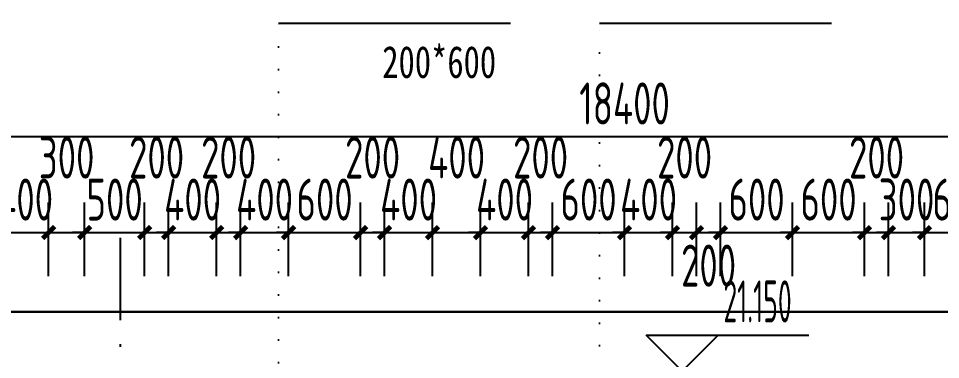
# Model space of a CAD drawing. Extents: x -863035 to 270371, y -8918 to 240488.
# Drawn here: x -246634 to -238949, y 143495 to 146334 of the extents above; entities that cross this region are included whole.
import ezdxf

# ---------------------------------------------------------------- set-up
doc = ezdxf.new("R2010")
doc.units = 0
doc.header["$LTSCALE"] = 1000
doc.header["$MEASUREMENT"] = 0
doc.linetypes.add('DOT2', pattern=[0.125, 0, -0.125])
doc.linetypes.add('DOTE', pattern=[2.42, 2, -0.2, 0.02, -0.2])
for name, color, linetype in [('01-标注_尺寸', 124, 'Continuous'), ('01-标注_标高', 200, 'Continuous'), ('01-标注_符号', 200, 'Continuous'), ('02-TEXT_标注', 130, 'Continuous'), ('A_AXIS-轴线', 36, 'Continuous')]:
    doc.layers.add(name, color=color, linetype=linetype)
doc.layers.add('04-不打印_辅助线', color=165, linetype='Continuous', plot=False)
doc.styles.add('_TCH_DIM', font='ROS1', dxfattribs={"width": 0.75, "bigfont": 'JD'})
doc.styles.add('_TCH_DIM_T3', font='ROS1', dxfattribs={"width": 0.75, "bigfont": 'JD'})
doc.styles.add('_TCH_LABEL', font='', dxfattribs={"width": 0.75})
doc.styles.add('logo-3', font='', dxfattribs={"width": 0.8})
doc.styles.get('_TCH_LABEL').set_extended_font_data('SimSun')
doc.styles.get('logo-3').set_extended_font_data('SimSun')
doc.dimstyles.new('_TCH_ARCH&&100', dxfattribs={"dimtxt": 350, "dimasz": 100, "dimexe": 250, "dimexo": 300, "dimgap": 100, "dimtad": 1, "dimdec": 0, "dimzin": 0, "dimdsep": 46, "dimtxsty": '_TCH_DIM_T3', "dimblk": 'ARCHTICK', "dimcen": 0.09, "dimclrt": 7, "dimazin": 2, "dimtfac": 1, "dimtdec": 0, "dimtix": 1, "dimtmove": 2, "dimatfit": 3, "dimfxl": 0, "dimtolj": 1, "dimtzin": 0, "dimarcsym": 0})
doc.dimstyles.new('副本 ISO-1', dxfattribs={"dimtxt": 2.5, "dimasz": 1.5, "dimexe": 1.25, "dimexo": 0.625, "dimtad": 1, "dimdec": 0, "dimtxsty": 'logo-3', "dimblk": 'ARCHTICK', "dimcen": 2.5, "dimdle": 1, "dimadec": 0, "dimazin": 0, "dimtfac": 1, "dimtdec": 0, "dimtix": 1, "dimtmove": 0, "dimatfit": 3, "dimldrblk": 'AR', "dimfxl": 0, "dimarcsym": 0})

# ---------------------------------------------------------------- blocks, each defined once
blk = doc.blocks.new('_ArchTick')
at = {"color": 0, "linetype": 'ByBlock', "const_width": 0.4}
blk.add_lwpolyline([(-0.5, -0.5), (0.5, 0.5)], dxfattribs=at)
blk = doc.blocks.new('*X7')
at = {"color": 0}
for p, q in [((-1012.3116, 1692.7221), (-1012.3116, 1692.7226)), ((-1012.3115, 1692.7227), (-1012.2838, 1692.7227)), ((-1012.3111, 1692.7217), (-1012.2828, 1692.7217)), ((-1012.3106, 1692.7211), (-1012.3106, 1692.7236)), ((-1012.3105, 1692.7237), (-1012.2848, 1692.7237)), ((-1012.3101, 1692.7207), (-1012.2818, 1692.7207)), ((-1012.3096, 1692.7201), (-1012.3096, 1692.7246)), ((-1012.3095, 1692.7247), (-1012.2858, 1692.7247)), ((-1012.3091, 1692.7197), (-1012.2808, 1692.7197)), ((-1012.3086, 1692.7191), (-1012.3086, 1692.7256)), ((-1012.3085, 1692.7257), (-1012.2868, 1692.7257)), ((-1012.3081, 1692.7187), (-1012.2798, 1692.7187)), ((-1012.3076, 1692.7181), (-1012.3076, 1692.7266)), ((-1012.3075, 1692.7267), (-1012.2878, 1692.7267)), ((-1012.3071, 1692.7177), (-1012.2788, 1692.7177)), ((-1012.3066, 1692.7171), (-1012.3066, 1692.7276)), ((-1012.3065, 1692.7277), (-1012.2888, 1692.7277)), ((-1012.3061, 1692.7167), (-1012.2778, 1692.7167)), ((-1012.3056, 1692.7161), (-1012.3056, 1692.7286)), ((-1012.3055, 1692.7287), (-1012.2898, 1692.7287)), ((-1012.3051, 1692.7157), (-1012.2768, 1692.7157)), ((-1012.3046, 1692.7151), (-1012.3046, 1692.7296)), ((-1012.3045, 1692.7297), (-1012.2908, 1692.7297)), ((-1012.3041, 1692.7147), (-1012.2758, 1692.7147)), ((-1012.3036, 1692.7141), (-1012.3036, 1692.7306)), ((-1012.3035, 1692.7307), (-1012.2918, 1692.7307)), ((-1012.3031, 1692.7137), (-1012.2748, 1692.7137)), ((-1012.3026, 1692.7131), (-1012.3026, 1692.7316)), ((-1012.3025, 1692.7317), (-1012.2928, 1692.7317)), ((-1012.3021, 1692.7127), (-1012.2738, 1692.7127)), ((-1012.3016, 1692.7121), (-1012.3016, 1692.7326)), ((-1012.3015, 1692.7327), (-1012.2938, 1692.7327)), ((-1012.3011, 1692.7117), (-1012.2728, 1692.7117)), ((-1012.3006, 1692.7111), (-1012.3006, 1692.7336)), ((-1012.3005, 1692.7337), (-1012.2948, 1692.7337)), ((-1012.3001, 1692.7107), (-1012.2718, 1692.7107)), ((-1012.2996, 1692.7101), (-1012.2996, 1692.7346)), ((-1012.2995, 1692.7347), (-1012.2958, 1692.7347)), ((-1012.2991, 1692.7097), (-1012.2708, 1692.7097)), ((-1012.2986, 1692.7091), (-1012.2986, 1692.7356)), ((-1012.2985, 1692.7357), (-1012.2968, 1692.7357)), ((-1012.2981, 1692.7087), (-1012.2698, 1692.7087)), ((-1012.2976, 1692.7081), (-1012.2976, 1692.7364)), ((-1012.2971, 1692.7077), (-1012.2688, 1692.7077)), ((-1012.2966, 1692.7071), (-1012.2966, 1692.7354)), ((-1012.2956, 1692.7061), (-1012.2956, 1692.7344)), ((-1012.2946, 1692.7051), (-1012.2946, 1692.7334)), ((-1012.2936, 1692.7041), (-1012.2936, 1692.7324)), ((-1012.2926, 1692.7031), (-1012.2926, 1692.7314)), ((-1012.2916, 1692.7021), (-1012.2916, 1692.7304)), ((-1012.2906, 1692.7011), (-1012.2906, 1692.7294)), ((-1012.2896, 1692.7001), (-1012.2896, 1692.7284)), ((-1012.2886, 1692.6991), (-1012.2886, 1692.7274)), ((-1012.2876, 1692.6981), (-1012.2876, 1692.7264)), ((-1012.2866, 1692.6971), (-1012.2866, 1692.7254)), ((-1012.2856, 1692.6961), (-1012.2856, 1692.7244)), ((-1012.2846, 1692.6951), (-1012.2846, 1692.7234)), ((-1012.2836, 1692.6941), (-1012.2836, 1692.7224)), ((-1012.2826, 1692.6931), (-1012.2826, 1692.7214)), ((-1012.2816, 1692.6921), (-1012.2816, 1692.7204)), ((-1012.2806, 1692.6911), (-1012.2806, 1692.7194)), ((-1012.2796, 1692.6901), (-1012.2796, 1692.7184)), ((-1012.2786, 1692.6891), (-1012.2786, 1692.7174)), ((-1012.2776, 1692.6881), (-1012.2776, 1692.7164)), ((-1012.2766, 1692.6871), (-1012.2766, 1692.7154)), ((-1012.2756, 1692.6861), (-1012.2756, 1692.7144)), ((-1012.2746, 1692.6851), (-1012.2746, 1692.7134)), ((-1012.2736, 1692.6841), (-1012.2736, 1692.7124)), ((-1012.2726, 1692.6831), (-1012.2726, 1692.7114)), ((-1012.2716, 1692.6821), (-1012.2716, 1692.7104)), ((-1012.2706, 1692.6811), (-1012.2706, 1692.7094)), ((-1012.2696, 1692.6801), (-1012.2696, 1692.7084)), ((-1012.2686, 1692.6791), (-1012.2686, 1692.7074)), ((-1012.2961, 1692.7067), (-1012.2678, 1692.7067)), ((-1012.2951, 1692.7057), (-1012.2668, 1692.7057)), ((-1012.2941, 1692.7047), (-1012.2658, 1692.7047)), ((-1012.2931, 1692.7037), (-1012.2648, 1692.7037)), ((-1012.2921, 1692.7027), (-1012.2638, 1692.7027)), ((-1012.2911, 1692.7017), (-1012.2628, 1692.7017)), ((-1012.2901, 1692.7007), (-1012.2618, 1692.7007)), ((-1012.2891, 1692.6997), (-1012.2608, 1692.6997)), ((-1012.2881, 1692.6987), (-1012.2598, 1692.6987)), ((-1012.2871, 1692.6977), (-1012.2588, 1692.6977)), ((-1012.2861, 1692.6967), (-1012.2578, 1692.6967)), ((-1012.2851, 1692.6957), (-1012.2568, 1692.6957)), ((-1012.2841, 1692.6947), (-1012.2558, 1692.6947)), ((-1012.2831, 1692.6937), (-1012.2548, 1692.6937)), ((-1012.2821, 1692.6927), (-1012.2538, 1692.6927)), ((-1012.2811, 1692.6917), (-1012.2528, 1692.6917)), ((-1012.2801, 1692.6907), (-1012.2518, 1692.6907)), ((-1012.2791, 1692.6897), (-1012.2508, 1692.6897)), ((-1012.2781, 1692.6887), (-1012.2498, 1692.6887)), ((-1012.2771, 1692.6877), (-1012.2488, 1692.6877)), ((-1012.2761, 1692.6867), (-1012.2478, 1692.6867)), ((-1012.2751, 1692.6857), (-1012.2468, 1692.6857)), ((-1012.2741, 1692.6847), (-1012.2458, 1692.6847)), ((-1012.2731, 1692.6837), (-1012.2448, 1692.6837)), ((-1012.2721, 1692.6827), (-1012.2438, 1692.6827)), ((-1012.2711, 1692.6817), (-1012.2428, 1692.6817)), ((-1012.2701, 1692.6807), (-1012.2418, 1692.6807)), ((-1012.2691, 1692.6797), (-1012.2408, 1692.6797)), ((-1012.2686, 1692.6607), (-1012.2403, 1692.6607)), ((-1012.2686, 1692.6324), (-1012.2686, 1692.6607)), ((-1012.2681, 1692.6787), (-1012.2398, 1692.6787)), ((-1012.2676, 1692.6781), (-1012.2676, 1692.7064)), ((-1012.2676, 1692.6617), (-1012.2393, 1692.6617)), ((-1012.2676, 1692.6334), (-1012.2676, 1692.6617)), ((-1012.2671, 1692.6777), (-1012.2388, 1692.6777)), ((-1012.2666, 1692.6771), (-1012.2666, 1692.7054)), ((-1012.2666, 1692.6627), (-1012.2383, 1692.6627)), ((-1012.2666, 1692.6344), (-1012.2666, 1692.6627)), ((-1012.2661, 1692.6767), (-1012.2378, 1692.6767)), ((-1012.2656, 1692.6761), (-1012.2656, 1692.7044)), ((-1012.2656, 1692.6637), (-1012.2373, 1692.6637)), ((-1012.2656, 1692.6354), (-1012.2656, 1692.6637)), ((-1012.2651, 1692.6757), (-1012.2368, 1692.6757)), ((-1012.2646, 1692.6751), (-1012.2646, 1692.7034)), ((-1012.2646, 1692.6647), (-1012.2363, 1692.6647)), ((-1012.2646, 1692.6364), (-1012.2646, 1692.6647)), ((-1012.2641, 1692.6747), (-1012.2358, 1692.6747)), ((-1012.2636, 1692.6741), (-1012.2636, 1692.7024)), ((-1012.2636, 1692.6657), (-1012.2353, 1692.6657)), ((-1012.2636, 1692.6374), (-1012.2636, 1692.6657)), ((-1012.2631, 1692.6737), (-1012.2348, 1692.6737)), ((-1012.2626, 1692.6731), (-1012.2626, 1692.7014)), ((-1012.2626, 1692.6667), (-1012.2343, 1692.6667)), ((-1012.2626, 1692.6384), (-1012.2626, 1692.6667)), ((-1012.2621, 1692.6727), (-1012.2338, 1692.6727)), ((-1012.2616, 1692.6721), (-1012.2616, 1692.7004)), ((-1012.2616, 1692.6677), (-1012.2333, 1692.6677)), ((-1012.2616, 1692.6394), (-1012.2616, 1692.6677)), ((-1012.2611, 1692.6717), (-1012.2328, 1692.6717)), ((-1012.2606, 1692.6711), (-1012.2606, 1692.6994)), ((-1012.2606, 1692.6687), (-1012.2323, 1692.6687)), ((-1012.2606, 1692.6404), (-1012.2606, 1692.6687)), ((-1012.2601, 1692.6707), (-1012.2318, 1692.6707)), ((-1012.2596, 1692.6701), (-1012.2596, 1692.6984)), ((-1012.2596, 1692.6697), (-1012.2313, 1692.6697)), ((-1012.2596, 1692.6414), (-1012.2596, 1692.6697)), ((-1012.2586, 1692.6424), (-1012.2586, 1692.6974)), ((-1012.2576, 1692.6434), (-1012.2576, 1692.6964)), ((-1012.2566, 1692.6444), (-1012.2566, 1692.6954)), ((-1012.2556, 1692.6454), (-1012.2556, 1692.6944)), ((-1012.2546, 1692.6464), (-1012.2546, 1692.6934)), ((-1012.2536, 1692.6474), (-1012.2536, 1692.6924)), ((-1012.2526, 1692.6484), (-1012.2526, 1692.6914)), ((-1012.2516, 1692.6494), (-1012.2516, 1692.6904)), ((-1012.2506, 1692.6504), (-1012.2506, 1692.6894)), ((-1012.2496, 1692.6514), (-1012.2496, 1692.6884)), ((-1012.2486, 1692.6524), (-1012.2486, 1692.6874)), ((-1012.2476, 1692.6534), (-1012.2476, 1692.6864)), ((-1012.2466, 1692.6544), (-1012.2466, 1692.6854)), ((-1012.2456, 1692.6554), (-1012.2456, 1692.6844)), ((-1012.2446, 1692.6564), (-1012.2446, 1692.6834)), ((-1012.2436, 1692.6574), (-1012.2436, 1692.6824)), ((-1012.2426, 1692.6584), (-1012.2426, 1692.6814)), ((-1012.2416, 1692.6594), (-1012.2416, 1692.6804)), ((-1012.2406, 1692.6604), (-1012.2406, 1692.6794)), ((-1012.2396, 1692.6614), (-1012.2396, 1692.6784)), ((-1012.2386, 1692.6624), (-1012.2386, 1692.6774)), ((-1012.2376, 1692.6634), (-1012.2376, 1692.6764)), ((-1012.2366, 1692.6644), (-1012.2366, 1692.6754)), ((-1012.2356, 1692.6654), (-1012.2356, 1692.6744)), ((-1012.2346, 1692.6664), (-1012.2346, 1692.6734)), ((-1012.2336, 1692.6674), (-1012.2336, 1692.6724)), ((-1012.2326, 1692.6684), (-1012.2326, 1692.6714)), ((-1012.2316, 1692.6694), (-1012.2316, 1692.6704)), ((-1012.3116, 1692.6177), (-1012.2833, 1692.6177)), ((-1012.3116, 1692.6172), (-1012.3116, 1692.6177)), ((-1012.3111, 1692.6167), (-1012.2843, 1692.6167)), ((-1012.3106, 1692.6187), (-1012.2823, 1692.6187)), ((-1012.3106, 1692.6162), (-1012.3106, 1692.6187)), ((-1012.3101, 1692.6157), (-1012.2853, 1692.6157)), ((-1012.3096, 1692.6197), (-1012.2813, 1692.6197)), ((-1012.3096, 1692.6152), (-1012.3096, 1692.6197)), ((-1012.3091, 1692.6147), (-1012.2863, 1692.6147)), ((-1012.3086, 1692.6207), (-1012.2803, 1692.6207)), ((-1012.3086, 1692.6142), (-1012.3086, 1692.6207)), ((-1012.3081, 1692.6137), (-1012.2873, 1692.6137)), ((-1012.3076, 1692.6217), (-1012.2793, 1692.6217)), ((-1012.3076, 1692.6132), (-1012.3076, 1692.6217)), ((-1012.3071, 1692.6127), (-1012.2883, 1692.6127)), ((-1012.3066, 1692.6227), (-1012.2783, 1692.6227)), ((-1012.3066, 1692.6122), (-1012.3066, 1692.6227)), ((-1012.3056, 1692.6237), (-1012.2773, 1692.6237)), ((-1012.3056, 1692.6112), (-1012.3056, 1692.6237)), ((-1012.3046, 1692.6247), (-1012.2763, 1692.6247)), ((-1012.3046, 1692.6102), (-1012.3046, 1692.6247)), ((-1012.3036, 1692.6257), (-1012.2753, 1692.6257)), ((-1012.3036, 1692.6092), (-1012.3036, 1692.6257)), ((-1012.3026, 1692.6267), (-1012.2743, 1692.6267)), ((-1012.3026, 1692.6082), (-1012.3026, 1692.6267)), ((-1012.3016, 1692.6277), (-1012.2733, 1692.6277)), ((-1012.3016, 1692.6072), (-1012.3016, 1692.6277)), ((-1012.3006, 1692.6287), (-1012.2723, 1692.6287)), ((-1012.3006, 1692.6062), (-1012.3006, 1692.6287)), ((-1012.2996, 1692.6297), (-1012.2713, 1692.6297)), ((-1012.2996, 1692.6052), (-1012.2996, 1692.6297)), ((-1012.2986, 1692.6307), (-1012.2703, 1692.6307)), ((-1012.2986, 1692.6042), (-1012.2986, 1692.6307)), ((-1012.2976, 1692.6317), (-1012.2693, 1692.6317)), ((-1012.2976, 1692.6034), (-1012.2976, 1692.6317)), ((-1012.2966, 1692.6327), (-1012.2683, 1692.6327)), ((-1012.2966, 1692.6044), (-1012.2966, 1692.6327)), ((-1012.2956, 1692.6337), (-1012.2673, 1692.6337)), ((-1012.2956, 1692.6054), (-1012.2956, 1692.6337)), ((-1012.2946, 1692.6347), (-1012.2663, 1692.6347)), ((-1012.2946, 1692.6064), (-1012.2946, 1692.6347)), ((-1012.2936, 1692.6357), (-1012.2653, 1692.6357)), ((-1012.2936, 1692.6074), (-1012.2936, 1692.6357)), ((-1012.2926, 1692.6367), (-1012.2643, 1692.6367)), ((-1012.2926, 1692.6084), (-1012.2926, 1692.6367)), ((-1012.2916, 1692.6377), (-1012.2633, 1692.6377)), ((-1012.2916, 1692.6094), (-1012.2916, 1692.6377)), ((-1012.2906, 1692.6387), (-1012.2623, 1692.6387)), ((-1012.2906, 1692.6104), (-1012.2906, 1692.6387)), ((-1012.2896, 1692.6397), (-1012.2613, 1692.6397)), ((-1012.2896, 1692.6114), (-1012.2896, 1692.6397)), ((-1012.2886, 1692.6407), (-1012.2603, 1692.6407)), ((-1012.2886, 1692.6124), (-1012.2886, 1692.6407)), ((-1012.2876, 1692.6417), (-1012.2593, 1692.6417)), ((-1012.2876, 1692.6134), (-1012.2876, 1692.6417)), ((-1012.2866, 1692.6427), (-1012.2583, 1692.6427)), ((-1012.2866, 1692.6144), (-1012.2866, 1692.6427)), ((-1012.2856, 1692.6437), (-1012.2573, 1692.6437)), ((-1012.2856, 1692.6154), (-1012.2856, 1692.6437)), ((-1012.2846, 1692.6447), (-1012.2563, 1692.6447)), ((-1012.2846, 1692.6164), (-1012.2846, 1692.6447)), ((-1012.2836, 1692.6457), (-1012.2553, 1692.6457)), ((-1012.2836, 1692.6174), (-1012.2836, 1692.6457)), ((-1012.2826, 1692.6467), (-1012.2543, 1692.6467)), ((-1012.2826, 1692.6184), (-1012.2826, 1692.6467)), ((-1012.2816, 1692.6477), (-1012.2533, 1692.6477)), ((-1012.2816, 1692.6194), (-1012.2816, 1692.6477)), ((-1012.2806, 1692.6487), (-1012.2523, 1692.6487)), ((-1012.2806, 1692.6204), (-1012.2806, 1692.6487)), ((-1012.2796, 1692.6497), (-1012.2513, 1692.6497)), ((-1012.2796, 1692.6214), (-1012.2796, 1692.6497)), ((-1012.2786, 1692.6507), (-1012.2503, 1692.6507)), ((-1012.2786, 1692.6224), (-1012.2786, 1692.6507)), ((-1012.2776, 1692.6517), (-1012.2493, 1692.6517)), ((-1012.2776, 1692.6234), (-1012.2776, 1692.6517)), ((-1012.2766, 1692.6527), (-1012.2483, 1692.6527)), ((-1012.2766, 1692.6244), (-1012.2766, 1692.6527)), ((-1012.2756, 1692.6537), (-1012.2473, 1692.6537)), ((-1012.2756, 1692.6254), (-1012.2756, 1692.6537)), ((-1012.2746, 1692.6547), (-1012.2463, 1692.6547)), ((-1012.2746, 1692.6264), (-1012.2746, 1692.6547)), ((-1012.2736, 1692.6557), (-1012.2453, 1692.6557)), ((-1012.2736, 1692.6274), (-1012.2736, 1692.6557)), ((-1012.2726, 1692.6567), (-1012.2443, 1692.6567)), ((-1012.2726, 1692.6284), (-1012.2726, 1692.6567)), ((-1012.2716, 1692.6577), (-1012.2433, 1692.6577)), ((-1012.2716, 1692.6294), (-1012.2716, 1692.6577)), ((-1012.2706, 1692.6587), (-1012.2423, 1692.6587)), ((-1012.2706, 1692.6304), (-1012.2706, 1692.6587)), ((-1012.2696, 1692.6597), (-1012.2413, 1692.6597)), ((-1012.2696, 1692.6314), (-1012.2696, 1692.6597)), ((-1012.3061, 1692.6117), (-1012.2893, 1692.6117)), ((-1012.3051, 1692.6107), (-1012.2903, 1692.6107)), ((-1012.3041, 1692.6097), (-1012.2913, 1692.6097)), ((-1012.3031, 1692.6087), (-1012.2923, 1692.6087)), ((-1012.3021, 1692.6077), (-1012.2933, 1692.6077)), ((-1012.3011, 1692.6067), (-1012.2943, 1692.6067)), ((-1012.3001, 1692.6057), (-1012.2953, 1692.6057)), ((-1012.2991, 1692.6047), (-1012.2963, 1692.6047)), ((-1012.2981, 1692.6037), (-1012.2973, 1692.6037))]:
    blk.add_line(p, q, dxfattribs=at)
blk = doc.blocks.new('A-ARROW')
blk.add_lwpolyline([(0.0808, 0.0525), (0.0666, 0.0666), (0, 0), (0.0666, -0.0666), (0.0808, -0.0525), (0.0283, 0)], close=True)
at = {"rotation": 180}
blk.add_blockref('*X7', (-1012.2311, 1692.6699), dxfattribs=at)
blk = doc.blocks.new('AR')
at = {"xscale": -21.59999999986031, "yscale": 21.59999999999127, "zscale": 21.6, "rotation": 359.9999997162888}
blk.add_blockref('A-ARROW', (0, 0), dxfattribs=at)
blk = doc.blocks.new('*D472')
at = {"layer": '01-标注_尺寸', "color": 0, "lineweight": -2, "transparency": 16777216}
for p, q in [((-246782.6, 144189.9), (-246782.6, 144801.2)), ((-246382.6, 144189.9), (-246382.6, 144801.2)), ((-246782.6, 144551.2), (-246882.6, 144551.2)), ((-246782.6, 144551.2), (-246382.6, 144551.2)), ((-246382.6, 144551.2), (-246282.6, 144551.2))]:
    blk.add_line(p, q, dxfattribs=at)
at = {"layer": 'Defpoints', "color": 0, "transparency": 16777216}
for p in [(-246382.6, 144551.2), (-246782.6, 143889.9), (-246382.6, 143889.9)]:
    blk.add_point(p, dxfattribs=at)
at = {"layer": '01-标注_尺寸', "color": 0, "lineweight": -2, "transparency": 16777216, "xscale": 100, "yscale": 100, "zscale": 100}
blk.add_blockref('_ArchTick', (-246782.6, 144551.2), dxfattribs=at)
at = {"layer": '01-标注_尺寸', "color": 0, "lineweight": -2, "transparency": 16777216, "xscale": 100, "yscale": 100, "zscale": 100, "rotation": 180}
blk.add_blockref('_ArchTick', (-246382.6, 144551.2), dxfattribs=at)
at = {"layer": '01-标注_尺寸', "color": 7, "transparency": 16777216, "insert": (-246582.6, 144826.2), "char_height": 350, "attachment_point": 5, "style": '_TCH_DIM_T3'}
blk.add_mtext('\\A1;400', dxfattribs=at)
blk = doc.blocks.new('*D473')
at = {"layer": '01-标注_尺寸', "color": 0, "lineweight": -2, "transparency": 16777216}
for p, q in [((-246382.6, 144189.9), (-246382.6, 144801.2)), ((-246082.6, 144189.9), (-246082.6, 144801.2)), ((-246382.6, 144551.2), (-246082.6, 144551.2))]:
    blk.add_line(p, q, dxfattribs=at)
at = {"layer": 'Defpoints', "color": 0, "transparency": 16777216}
for p in [(-246082.6, 144551.2), (-246382.6, 143889.9), (-246082.6, 143889.9)]:
    blk.add_point(p, dxfattribs=at)
at = {"layer": '01-标注_尺寸', "color": 0, "lineweight": -2, "transparency": 16777216, "xscale": 100, "yscale": 100, "zscale": 100, "rotation": 180}
blk.add_blockref('_ArchTick', (-246382.6, 144551.2), dxfattribs=at)
at = {"layer": '01-标注_尺寸', "color": 0, "lineweight": -2, "transparency": 16777216, "xscale": 100, "yscale": 100, "zscale": 100}
blk.add_blockref('_ArchTick', (-246082.6, 144551.2), dxfattribs=at)
at = {"layer": '01-标注_尺寸', "color": 7, "transparency": 16777216, "insert": (-246232.6, 145176.2), "char_height": 350, "attachment_point": 5, "style": '_TCH_DIM_T3'}
blk.add_mtext('\\A1;300', dxfattribs=at)
blk = doc.blocks.new('*D474')
at = {"layer": '01-标注_尺寸', "color": 0, "lineweight": -2, "transparency": 16777216}
for p, q in [((-246082.6, 144189.9), (-246082.6, 144801.2)), ((-245582.6, 144189.9), (-245582.6, 144801.2)), ((-246082.6, 144551.2), (-246182.6, 144551.2)), ((-246082.6, 144551.2), (-245582.6, 144551.2)), ((-245582.6, 144551.2), (-245482.6, 144551.2))]:
    blk.add_line(p, q, dxfattribs=at)
at = {"layer": 'Defpoints', "color": 0, "transparency": 16777216}
for p in [(-245582.6, 144551.2), (-246082.6, 143889.9), (-245582.6, 143889.9)]:
    blk.add_point(p, dxfattribs=at)
at = {"layer": '01-标注_尺寸', "color": 0, "lineweight": -2, "transparency": 16777216, "xscale": 100, "yscale": 100, "zscale": 100}
blk.add_blockref('_ArchTick', (-246082.6, 144551.2), dxfattribs=at)
at = {"layer": '01-标注_尺寸', "color": 0, "lineweight": -2, "transparency": 16777216, "xscale": 100, "yscale": 100, "zscale": 100, "rotation": 180}
blk.add_blockref('_ArchTick', (-245582.6, 144551.2), dxfattribs=at)
at = {"layer": '01-标注_尺寸', "color": 7, "transparency": 16777216, "insert": (-245832.6, 144826.2), "char_height": 350, "attachment_point": 5, "style": '_TCH_DIM_T3'}
blk.add_mtext('\\A1;500', dxfattribs=at)
blk = doc.blocks.new('*D475')
at = {"layer": '01-标注_尺寸', "color": 0, "lineweight": -2, "transparency": 16777216}
for p, q in [((-245582.6, 144189.9), (-245582.6, 144801.2)), ((-245382.6, 144189.9), (-245382.6, 144801.2)), ((-245582.6, 144551.2), (-245382.6, 144551.2))]:
    blk.add_line(p, q, dxfattribs=at)
at = {"layer": 'Defpoints', "color": 0, "transparency": 16777216}
for p in [(-245382.6, 144551.2), (-245582.6, 143889.9), (-245382.6, 143889.9)]:
    blk.add_point(p, dxfattribs=at)
at = {"layer": '01-标注_尺寸', "color": 0, "lineweight": -2, "transparency": 16777216, "xscale": 100, "yscale": 100, "zscale": 100, "rotation": 180}
blk.add_blockref('_ArchTick', (-245582.6, 144551.2), dxfattribs=at)
at = {"layer": '01-标注_尺寸', "color": 0, "lineweight": -2, "transparency": 16777216, "xscale": 100, "yscale": 100, "zscale": 100}
blk.add_blockref('_ArchTick', (-245382.6, 144551.2), dxfattribs=at)
at = {"layer": '01-标注_尺寸', "color": 7, "transparency": 16777216, "insert": (-245482.6, 145176.2), "char_height": 350, "attachment_point": 5, "style": '_TCH_DIM_T3'}
blk.add_mtext('\\A1;200', dxfattribs=at)
blk = doc.blocks.new('*D476')
at = {"layer": '01-标注_尺寸', "color": 0, "lineweight": -2, "transparency": 16777216}
for p, q in [((-245382.6, 144189.9), (-245382.6, 144801.2)), ((-244982.6, 144189.9), (-244982.6, 144801.2)), ((-245382.6, 144551.2), (-245482.6, 144551.2)), ((-245382.6, 144551.2), (-244982.6, 144551.2)), ((-244982.6, 144551.2), (-244882.6, 144551.2))]:
    blk.add_line(p, q, dxfattribs=at)
at = {"layer": 'Defpoints', "color": 0, "transparency": 16777216}
for p in [(-244982.6, 144551.2), (-245382.6, 143889.9), (-244982.6, 143889.9)]:
    blk.add_point(p, dxfattribs=at)
at = {"layer": '01-标注_尺寸', "color": 0, "lineweight": -2, "transparency": 16777216, "xscale": 100, "yscale": 100, "zscale": 100}
blk.add_blockref('_ArchTick', (-245382.6, 144551.2), dxfattribs=at)
at = {"layer": '01-标注_尺寸', "color": 0, "lineweight": -2, "transparency": 16777216, "xscale": 100, "yscale": 100, "zscale": 100, "rotation": 180}
blk.add_blockref('_ArchTick', (-244982.6, 144551.2), dxfattribs=at)
at = {"layer": '01-标注_尺寸', "color": 7, "transparency": 16777216, "insert": (-245182.6, 144826.2), "char_height": 350, "attachment_point": 5, "style": '_TCH_DIM_T3'}
blk.add_mtext('\\A1;400', dxfattribs=at)
blk = doc.blocks.new('*D477')
at = {"layer": '01-标注_尺寸', "color": 0, "lineweight": -2, "transparency": 16777216}
for p, q in [((-244982.6, 144189.9), (-244982.6, 144801.2)), ((-244782.6, 144189.9), (-244782.6, 144801.2)), ((-244982.6, 144551.2), (-244782.6, 144551.2))]:
    blk.add_line(p, q, dxfattribs=at)
at = {"layer": 'Defpoints', "color": 0, "transparency": 16777216}
for p in [(-244782.6, 144551.2), (-244982.6, 143889.9), (-244782.6, 143889.9)]:
    blk.add_point(p, dxfattribs=at)
at = {"layer": '01-标注_尺寸', "color": 0, "lineweight": -2, "transparency": 16777216, "xscale": 100, "yscale": 100, "zscale": 100, "rotation": 180}
blk.add_blockref('_ArchTick', (-244982.6, 144551.2), dxfattribs=at)
at = {"layer": '01-标注_尺寸', "color": 0, "lineweight": -2, "transparency": 16777216, "xscale": 100, "yscale": 100, "zscale": 100}
blk.add_blockref('_ArchTick', (-244782.6, 144551.2), dxfattribs=at)
at = {"layer": '01-标注_尺寸', "color": 7, "transparency": 16777216, "insert": (-244882.6, 145176.2), "char_height": 350, "attachment_point": 5, "style": '_TCH_DIM_T3'}
blk.add_mtext('\\A1;200', dxfattribs=at)
blk = doc.blocks.new('*D478')
at = {"layer": '01-标注_尺寸', "color": 0, "lineweight": -2, "transparency": 16777216}
for p, q in [((-244782.6, 144189.9), (-244782.6, 144801.2)), ((-244382.6, 144189.9), (-244382.6, 144801.2)), ((-244782.6, 144551.2), (-244882.6, 144551.2)), ((-244782.6, 144551.2), (-244382.6, 144551.2)), ((-244382.6, 144551.2), (-244282.6, 144551.2))]:
    blk.add_line(p, q, dxfattribs=at)
at = {"layer": 'Defpoints', "color": 0, "transparency": 16777216}
for p in [(-244382.6, 144551.2), (-244782.6, 143889.9), (-244382.6, 143889.9)]:
    blk.add_point(p, dxfattribs=at)
at = {"layer": '01-标注_尺寸', "color": 0, "lineweight": -2, "transparency": 16777216, "xscale": 100, "yscale": 100, "zscale": 100}
blk.add_blockref('_ArchTick', (-244782.6, 144551.2), dxfattribs=at)
at = {"layer": '01-标注_尺寸', "color": 0, "lineweight": -2, "transparency": 16777216, "xscale": 100, "yscale": 100, "zscale": 100, "rotation": 180}
blk.add_blockref('_ArchTick', (-244382.6, 144551.2), dxfattribs=at)
at = {"layer": '01-标注_尺寸', "color": 7, "transparency": 16777216, "insert": (-244582.6, 144826.2), "char_height": 350, "attachment_point": 5, "style": '_TCH_DIM_T3'}
blk.add_mtext('\\A1;400', dxfattribs=at)
blk = doc.blocks.new('*D479')
at = {"layer": '01-标注_尺寸', "color": 0, "lineweight": -2, "transparency": 16777216}
for p, q in [((-244382.6, 144189.9), (-244382.6, 144801.2)), ((-243782.6, 144189.9), (-243782.6, 144801.2)), ((-244382.6, 144551.2), (-244482.6, 144551.2)), ((-244382.6, 144551.2), (-243782.6, 144551.2)), ((-243782.6, 144551.2), (-243682.6, 144551.2))]:
    blk.add_line(p, q, dxfattribs=at)
at = {"layer": 'Defpoints', "color": 0, "transparency": 16777216}
for p in [(-243782.6, 144551.2), (-244382.6, 143889.9), (-243782.6, 143889.9)]:
    blk.add_point(p, dxfattribs=at)
at = {"layer": '01-标注_尺寸', "color": 0, "lineweight": -2, "transparency": 16777216, "xscale": 100, "yscale": 100, "zscale": 100}
blk.add_blockref('_ArchTick', (-244382.6, 144551.2), dxfattribs=at)
at = {"layer": '01-标注_尺寸', "color": 0, "lineweight": -2, "transparency": 16777216, "xscale": 100, "yscale": 100, "zscale": 100, "rotation": 180}
blk.add_blockref('_ArchTick', (-243782.6, 144551.2), dxfattribs=at)
at = {"layer": '01-标注_尺寸', "color": 7, "transparency": 16777216, "insert": (-244082.6, 144826.2), "char_height": 350, "attachment_point": 5, "style": '_TCH_DIM_T3'}
blk.add_mtext('\\A1;600', dxfattribs=at)
blk = doc.blocks.new('*D480')
at = {"layer": '01-标注_尺寸', "color": 0, "lineweight": -2, "transparency": 16777216}
for p, q in [((-243782.6, 144189.9), (-243782.6, 144801.2)), ((-243582.6, 144189.9), (-243582.6, 144801.2)), ((-243782.6, 144551.2), (-243582.6, 144551.2))]:
    blk.add_line(p, q, dxfattribs=at)
at = {"layer": 'Defpoints', "color": 0, "transparency": 16777216}
for p in [(-243582.6, 144551.2), (-243782.6, 143889.9), (-243582.6, 143889.9)]:
    blk.add_point(p, dxfattribs=at)
at = {"layer": '01-标注_尺寸', "color": 0, "lineweight": -2, "transparency": 16777216, "xscale": 100, "yscale": 100, "zscale": 100, "rotation": 180}
blk.add_blockref('_ArchTick', (-243782.6, 144551.2), dxfattribs=at)
at = {"layer": '01-标注_尺寸', "color": 0, "lineweight": -2, "transparency": 16777216, "xscale": 100, "yscale": 100, "zscale": 100}
blk.add_blockref('_ArchTick', (-243582.6, 144551.2), dxfattribs=at)
at = {"layer": '01-标注_尺寸', "color": 7, "transparency": 16777216, "insert": (-243682.6, 145176.2), "char_height": 350, "attachment_point": 5, "style": '_TCH_DIM_T3'}
blk.add_mtext('\\A1;200', dxfattribs=at)
blk = doc.blocks.new('*D481')
at = {"layer": '01-标注_尺寸', "color": 0, "lineweight": -2, "transparency": 16777216}
for p, q in [((-243582.6, 144189.9), (-243582.6, 144801.2)), ((-243182.6, 144189.9), (-243182.6, 144801.2)), ((-243582.6, 144551.2), (-243682.6, 144551.2)), ((-243582.6, 144551.2), (-243182.6, 144551.2)), ((-243182.6, 144551.2), (-243082.6, 144551.2))]:
    blk.add_line(p, q, dxfattribs=at)
at = {"layer": 'Defpoints', "color": 0, "transparency": 16777216}
for p in [(-243182.6, 144551.2), (-243582.6, 143889.9), (-243182.6, 143889.9)]:
    blk.add_point(p, dxfattribs=at)
at = {"layer": '01-标注_尺寸', "color": 0, "lineweight": -2, "transparency": 16777216, "xscale": 100, "yscale": 100, "zscale": 100}
blk.add_blockref('_ArchTick', (-243582.6, 144551.2), dxfattribs=at)
at = {"layer": '01-标注_尺寸', "color": 0, "lineweight": -2, "transparency": 16777216, "xscale": 100, "yscale": 100, "zscale": 100, "rotation": 180}
blk.add_blockref('_ArchTick', (-243182.6, 144551.2), dxfattribs=at)
at = {"layer": '01-标注_尺寸', "color": 7, "transparency": 16777216, "insert": (-243382.6, 144826.2), "char_height": 350, "attachment_point": 5, "style": '_TCH_DIM_T3'}
blk.add_mtext('\\A1;400', dxfattribs=at)
blk = doc.blocks.new('*D482')
at = {"layer": '01-标注_尺寸', "color": 0, "lineweight": -2, "transparency": 16777216}
for p, q in [((-243182.6, 144189.9), (-243182.6, 144801.2)), ((-242782.6, 144189.9), (-242782.6, 144801.2)), ((-243182.6, 144551.2), (-242782.6, 144551.2))]:
    blk.add_line(p, q, dxfattribs=at)
at = {"layer": 'Defpoints', "color": 0, "transparency": 16777216}
for p in [(-242782.6, 144551.2), (-243182.6, 143889.9), (-242782.6, 143889.9)]:
    blk.add_point(p, dxfattribs=at)
at = {"layer": '01-标注_尺寸', "color": 0, "lineweight": -2, "transparency": 16777216, "xscale": 100, "yscale": 100, "zscale": 100, "rotation": 180}
blk.add_blockref('_ArchTick', (-243182.6, 144551.2), dxfattribs=at)
at = {"layer": '01-标注_尺寸', "color": 0, "lineweight": -2, "transparency": 16777216, "xscale": 100, "yscale": 100, "zscale": 100}
blk.add_blockref('_ArchTick', (-242782.6, 144551.2), dxfattribs=at)
at = {"layer": '01-标注_尺寸', "color": 7, "transparency": 16777216, "insert": (-242982.6, 145176.2), "char_height": 350, "attachment_point": 5, "style": '_TCH_DIM_T3'}
blk.add_mtext('\\A1;400', dxfattribs=at)
blk = doc.blocks.new('*D483')
at = {"layer": '01-标注_尺寸', "color": 0, "lineweight": -2, "transparency": 16777216}
for p, q in [((-242782.6, 144189.9), (-242782.6, 144801.2)), ((-242382.6, 144189.9), (-242382.6, 144801.2)), ((-242782.6, 144551.2), (-242882.6, 144551.2)), ((-242782.6, 144551.2), (-242382.6, 144551.2)), ((-242382.6, 144551.2), (-242282.6, 144551.2))]:
    blk.add_line(p, q, dxfattribs=at)
at = {"layer": 'Defpoints', "color": 0, "transparency": 16777216}
for p in [(-242382.6, 144551.2), (-242782.6, 143889.9), (-242382.6, 143889.9)]:
    blk.add_point(p, dxfattribs=at)
at = {"layer": '01-标注_尺寸', "color": 0, "lineweight": -2, "transparency": 16777216, "xscale": 100, "yscale": 100, "zscale": 100}
blk.add_blockref('_ArchTick', (-242782.6, 144551.2), dxfattribs=at)
at = {"layer": '01-标注_尺寸', "color": 0, "lineweight": -2, "transparency": 16777216, "xscale": 100, "yscale": 100, "zscale": 100, "rotation": 180}
blk.add_blockref('_ArchTick', (-242382.6, 144551.2), dxfattribs=at)
at = {"layer": '01-标注_尺寸', "color": 7, "transparency": 16777216, "insert": (-242582.6, 144826.2), "char_height": 350, "attachment_point": 5, "style": '_TCH_DIM_T3'}
blk.add_mtext('\\A1;400', dxfattribs=at)
blk = doc.blocks.new('*D484')
at = {"layer": '01-标注_尺寸', "color": 0, "lineweight": -2, "transparency": 16777216}
for p, q in [((-242382.6, 144189.9), (-242382.6, 144801.2)), ((-242182.6, 144189.9), (-242182.6, 144801.2)), ((-242382.6, 144551.2), (-242182.6, 144551.2))]:
    blk.add_line(p, q, dxfattribs=at)
at = {"layer": 'Defpoints', "color": 0, "transparency": 16777216}
for p in [(-242182.6, 144551.2), (-242382.6, 143889.9), (-242182.6, 143889.9)]:
    blk.add_point(p, dxfattribs=at)
at = {"layer": '01-标注_尺寸', "color": 0, "lineweight": -2, "transparency": 16777216, "xscale": 100, "yscale": 100, "zscale": 100, "rotation": 180}
blk.add_blockref('_ArchTick', (-242382.6, 144551.2), dxfattribs=at)
at = {"layer": '01-标注_尺寸', "color": 0, "lineweight": -2, "transparency": 16777216, "xscale": 100, "yscale": 100, "zscale": 100}
blk.add_blockref('_ArchTick', (-242182.6, 144551.2), dxfattribs=at)
at = {"layer": '01-标注_尺寸', "color": 7, "transparency": 16777216, "insert": (-242282.6, 145176.2), "char_height": 350, "attachment_point": 5, "style": '_TCH_DIM_T3'}
blk.add_mtext('\\A1;200', dxfattribs=at)
blk = doc.blocks.new('*D485')
at = {"layer": '01-标注_尺寸', "color": 0, "lineweight": -2, "transparency": 16777216}
for p, q in [((-242182.6, 144189.9), (-242182.6, 144801.2)), ((-241582.6, 144189.9), (-241582.6, 144801.2)), ((-242182.6, 144551.2), (-242282.6, 144551.2)), ((-242182.6, 144551.2), (-241582.6, 144551.2)), ((-241582.6, 144551.2), (-241482.6, 144551.2))]:
    blk.add_line(p, q, dxfattribs=at)
at = {"layer": 'Defpoints', "color": 0, "transparency": 16777216}
for p in [(-241582.6, 144551.2), (-242182.6, 143889.9), (-241582.6, 143889.9)]:
    blk.add_point(p, dxfattribs=at)
at = {"layer": '01-标注_尺寸', "color": 0, "lineweight": -2, "transparency": 16777216, "xscale": 100, "yscale": 100, "zscale": 100}
blk.add_blockref('_ArchTick', (-242182.6, 144551.2), dxfattribs=at)
at = {"layer": '01-标注_尺寸', "color": 0, "lineweight": -2, "transparency": 16777216, "xscale": 100, "yscale": 100, "zscale": 100, "rotation": 180}
blk.add_blockref('_ArchTick', (-241582.6, 144551.2), dxfattribs=at)
at = {"layer": '01-标注_尺寸', "color": 7, "transparency": 16777216, "insert": (-241882.6, 144826.2), "char_height": 350, "attachment_point": 5, "style": '_TCH_DIM_T3'}
blk.add_mtext('\\A1;600', dxfattribs=at)
blk = doc.blocks.new('*D486')
at = {"layer": '01-标注_尺寸', "color": 0, "lineweight": -2, "transparency": 16777216}
for p, q in [((-241582.6, 144189.9), (-241582.6, 144801.2)), ((-241182.6, 144189.9), (-241182.6, 144801.2)), ((-241582.6, 144551.2), (-241682.6, 144551.2)), ((-241582.6, 144551.2), (-241182.6, 144551.2)), ((-241182.6, 144551.2), (-241082.6, 144551.2))]:
    blk.add_line(p, q, dxfattribs=at)
at = {"layer": 'Defpoints', "color": 0, "transparency": 16777216}
for p in [(-241182.6, 144551.2), (-241582.6, 143889.9), (-241182.6, 143889.9)]:
    blk.add_point(p, dxfattribs=at)
at = {"layer": '01-标注_尺寸', "color": 0, "lineweight": -2, "transparency": 16777216, "xscale": 100, "yscale": 100, "zscale": 100}
blk.add_blockref('_ArchTick', (-241582.6, 144551.2), dxfattribs=at)
at = {"layer": '01-标注_尺寸', "color": 0, "lineweight": -2, "transparency": 16777216, "xscale": 100, "yscale": 100, "zscale": 100, "rotation": 180}
blk.add_blockref('_ArchTick', (-241182.6, 144551.2), dxfattribs=at)
at = {"layer": '01-标注_尺寸', "color": 7, "transparency": 16777216, "insert": (-241382.6, 144826.2), "char_height": 350, "attachment_point": 5, "style": '_TCH_DIM_T3'}
blk.add_mtext('\\A1;400', dxfattribs=at)
blk = doc.blocks.new('*D487')
at = {"layer": '01-标注_尺寸', "color": 0, "lineweight": -2, "transparency": 16777216}
for p, q in [((-241182.6, 144189.9), (-241182.6, 144801.2)), ((-240982.6, 144189.9), (-240982.6, 144801.2)), ((-241182.6, 144551.2), (-241282.6, 144551.2)), ((-241182.6, 144551.2), (-240982.6, 144551.2)), ((-240982.6, 144551.2), (-240882.6, 144551.2))]:
    blk.add_line(p, q, dxfattribs=at)
at = {"layer": 'Defpoints', "color": 0, "transparency": 16777216}
for p in [(-240982.6, 144551.2), (-241182.6, 143889.9), (-240982.6, 143889.9)]:
    blk.add_point(p, dxfattribs=at)
at = {"layer": '01-标注_尺寸', "color": 0, "lineweight": -2, "transparency": 16777216, "xscale": 100, "yscale": 100, "zscale": 100}
blk.add_blockref('_ArchTick', (-241182.6, 144551.2), dxfattribs=at)
at = {"layer": '01-标注_尺寸', "color": 0, "lineweight": -2, "transparency": 16777216, "xscale": 100, "yscale": 100, "zscale": 100, "rotation": 180}
blk.add_blockref('_ArchTick', (-240982.6, 144551.2), dxfattribs=at)
at = {"layer": '01-标注_尺寸', "color": 7, "transparency": 16777216, "insert": (-241082.6, 145176.2), "char_height": 350, "attachment_point": 5, "style": '_TCH_DIM_T3'}
blk.add_mtext('\\A1;200', dxfattribs=at)
blk = doc.blocks.new('*D488')
at = {"layer": '01-标注_尺寸', "color": 0, "lineweight": -2, "transparency": 16777216}
for p, q in [((-240982.6, 144189.9), (-240982.6, 144801.2)), ((-240782.6, 144189.9), (-240782.6, 144801.2)), ((-240982.6, 144551.2), (-240782.6, 144551.2))]:
    blk.add_line(p, q, dxfattribs=at)
at = {"layer": 'Defpoints', "color": 0, "transparency": 16777216}
for p in [(-240782.6, 144551.2), (-240982.6, 143889.9), (-240782.6, 143889.9)]:
    blk.add_point(p, dxfattribs=at)
at = {"layer": '01-标注_尺寸', "color": 0, "lineweight": -2, "transparency": 16777216, "xscale": 100, "yscale": 100, "zscale": 100, "rotation": 180}
blk.add_blockref('_ArchTick', (-240982.6, 144551.2), dxfattribs=at)
at = {"layer": '01-标注_尺寸', "color": 0, "lineweight": -2, "transparency": 16777216, "xscale": 100, "yscale": 100, "zscale": 100}
blk.add_blockref('_ArchTick', (-240782.6, 144551.2), dxfattribs=at)
at = {"layer": '01-标注_尺寸', "color": 7, "transparency": 16777216, "insert": (-240882.6, 144276.2), "char_height": 350, "attachment_point": 5, "style": '_TCH_DIM_T3'}
blk.add_mtext('\\A1;200', dxfattribs=at)
blk = doc.blocks.new('*D489')
at = {"layer": '01-标注_尺寸', "color": 0, "lineweight": -2, "transparency": 16777216}
for p, q in [((-240782.6, 144189.9), (-240782.6, 144801.2)), ((-240182.6, 144189.9), (-240182.6, 144801.2)), ((-240782.6, 144551.2), (-240882.6, 144551.2)), ((-240782.6, 144551.2), (-240182.6, 144551.2)), ((-240182.6, 144551.2), (-240082.6, 144551.2))]:
    blk.add_line(p, q, dxfattribs=at)
at = {"layer": 'Defpoints', "color": 0, "transparency": 16777216}
for p in [(-240182.6, 144551.2), (-240782.6, 143889.9), (-240182.6, 143889.9)]:
    blk.add_point(p, dxfattribs=at)
at = {"layer": '01-标注_尺寸', "color": 0, "lineweight": -2, "transparency": 16777216, "xscale": 100, "yscale": 100, "zscale": 100}
blk.add_blockref('_ArchTick', (-240782.6, 144551.2), dxfattribs=at)
at = {"layer": '01-标注_尺寸', "color": 0, "lineweight": -2, "transparency": 16777216, "xscale": 100, "yscale": 100, "zscale": 100, "rotation": 180}
blk.add_blockref('_ArchTick', (-240182.6, 144551.2), dxfattribs=at)
at = {"layer": '01-标注_尺寸', "color": 7, "transparency": 16777216, "insert": (-240482.6, 144826.2), "char_height": 350, "attachment_point": 5, "style": '_TCH_DIM_T3'}
blk.add_mtext('\\A1;600', dxfattribs=at)
blk = doc.blocks.new('*D490')
at = {"layer": '01-标注_尺寸', "color": 0, "lineweight": -2, "transparency": 16777216}
for p, q in [((-240182.6, 144189.9), (-240182.6, 144801.2)), ((-239582.6, 144189.9), (-239582.6, 144801.2)), ((-240182.6, 144551.2), (-240282.6, 144551.2)), ((-240182.6, 144551.2), (-239582.6, 144551.2)), ((-239582.6, 144551.2), (-239482.6, 144551.2))]:
    blk.add_line(p, q, dxfattribs=at)
at = {"layer": 'Defpoints', "color": 0, "transparency": 16777216}
for p in [(-239582.6, 144551.2), (-240182.6, 143889.9), (-239582.6, 143889.9)]:
    blk.add_point(p, dxfattribs=at)
at = {"layer": '01-标注_尺寸', "color": 0, "lineweight": -2, "transparency": 16777216, "xscale": 100, "yscale": 100, "zscale": 100}
blk.add_blockref('_ArchTick', (-240182.6, 144551.2), dxfattribs=at)
at = {"layer": '01-标注_尺寸', "color": 0, "lineweight": -2, "transparency": 16777216, "xscale": 100, "yscale": 100, "zscale": 100, "rotation": 180}
blk.add_blockref('_ArchTick', (-239582.6, 144551.2), dxfattribs=at)
at = {"layer": '01-标注_尺寸', "color": 7, "transparency": 16777216, "insert": (-239882.6, 144826.2), "char_height": 350, "attachment_point": 5, "style": '_TCH_DIM_T3'}
blk.add_mtext('\\A1;600', dxfattribs=at)
blk = doc.blocks.new('*D491')
at = {"layer": '01-标注_尺寸', "color": 0, "lineweight": -2, "transparency": 16777216}
for p, q in [((-239582.6, 144189.9), (-239582.6, 144801.2)), ((-239382.6, 144189.9), (-239382.6, 144801.2)), ((-239582.6, 144551.2), (-239682.6, 144551.2)), ((-239582.6, 144551.2), (-239382.6, 144551.2)), ((-239382.6, 144551.2), (-239282.6, 144551.2))]:
    blk.add_line(p, q, dxfattribs=at)
at = {"layer": 'Defpoints', "color": 0, "transparency": 16777216}
for p in [(-239382.6, 144551.2), (-239582.6, 143889.9), (-239382.6, 143889.9)]:
    blk.add_point(p, dxfattribs=at)
at = {"layer": '01-标注_尺寸', "color": 0, "lineweight": -2, "transparency": 16777216, "xscale": 100, "yscale": 100, "zscale": 100}
blk.add_blockref('_ArchTick', (-239582.6, 144551.2), dxfattribs=at)
at = {"layer": '01-标注_尺寸', "color": 0, "lineweight": -2, "transparency": 16777216, "xscale": 100, "yscale": 100, "zscale": 100, "rotation": 180}
blk.add_blockref('_ArchTick', (-239382.6, 144551.2), dxfattribs=at)
at = {"layer": '01-标注_尺寸', "color": 7, "transparency": 16777216, "insert": (-239482.6, 145176.2), "char_height": 350, "attachment_point": 5, "style": '_TCH_DIM_T3'}
blk.add_mtext('\\A1;200', dxfattribs=at)
blk = doc.blocks.new('*D492')
at = {"layer": '01-标注_尺寸', "color": 0, "lineweight": -2, "transparency": 16777216}
for p, q in [((-239382.6, 144189.9), (-239382.6, 144801.2)), ((-239082.6, 144189.9), (-239082.6, 144801.2)), ((-239382.6, 144551.2), (-239482.6, 144551.2)), ((-239382.6, 144551.2), (-239082.6, 144551.2)), ((-239082.6, 144551.2), (-238982.6, 144551.2))]:
    blk.add_line(p, q, dxfattribs=at)
at = {"layer": 'Defpoints', "color": 0, "transparency": 16777216}
for p in [(-239082.6, 144551.2), (-239382.6, 143889.9), (-239082.6, 143889.9)]:
    blk.add_point(p, dxfattribs=at)
at = {"layer": '01-标注_尺寸', "color": 0, "lineweight": -2, "transparency": 16777216, "xscale": 100, "yscale": 100, "zscale": 100}
blk.add_blockref('_ArchTick', (-239382.6, 144551.2), dxfattribs=at)
at = {"layer": '01-标注_尺寸', "color": 0, "lineweight": -2, "transparency": 16777216, "xscale": 100, "yscale": 100, "zscale": 100, "rotation": 180}
blk.add_blockref('_ArchTick', (-239082.6, 144551.2), dxfattribs=at)
at = {"layer": '01-标注_尺寸', "color": 7, "transparency": 16777216, "insert": (-239232.6, 144826.2), "char_height": 350, "attachment_point": 5, "style": '_TCH_DIM_T3'}
blk.add_mtext('\\A1;300', dxfattribs=at)
blk = doc.blocks.new('*D493')
at = {"layer": '01-标注_尺寸', "color": 0, "lineweight": -2, "transparency": 16777216}
for p, q in [((-239082.6, 144189.9), (-239082.6, 144801.2)), ((-238482.6, 144189.9), (-238482.6, 144801.2)), ((-239082.6, 144551.2), (-239182.6, 144551.2)), ((-239082.6, 144551.2), (-238482.6, 144551.2)), ((-238482.6, 144551.2), (-238382.6, 144551.2))]:
    blk.add_line(p, q, dxfattribs=at)
at = {"layer": 'Defpoints', "color": 0, "transparency": 16777216}
for p in [(-238482.6, 144551.2), (-239082.6, 143889.9), (-238482.6, 143889.9)]:
    blk.add_point(p, dxfattribs=at)
at = {"layer": '01-标注_尺寸', "color": 0, "lineweight": -2, "transparency": 16777216, "xscale": 100, "yscale": 100, "zscale": 100}
blk.add_blockref('_ArchTick', (-239082.6, 144551.2), dxfattribs=at)
at = {"layer": '01-标注_尺寸', "color": 0, "lineweight": -2, "transparency": 16777216, "xscale": 100, "yscale": 100, "zscale": 100, "rotation": 180}
blk.add_blockref('_ArchTick', (-238482.6, 144551.2), dxfattribs=at)
at = {"layer": '01-标注_尺寸', "color": 7, "transparency": 16777216, "insert": (-238782.6, 144826.2), "char_height": 350, "attachment_point": 5, "style": '_TCH_DIM_T3'}
blk.add_mtext('\\A1;600', dxfattribs=at)
blk = doc.blocks.new('*D508')
at = {"layer": '01-标注_尺寸', "color": 0, "lineweight": -2, "transparency": 16777216}
for p, q in [((-250782.6, 144676.2), (-250782.6, 145601.2)), ((-232382.6, 144676.2), (-232382.6, 145601.2)), ((-250782.6, 145351.2), (-232382.6, 145351.2))]:
    blk.add_line(p, q, dxfattribs=at)
at = {"layer": 'Defpoints', "color": 0, "transparency": 16777216}
for p in [(-232382.6, 145351.2), (-250782.6, 144376.2), (-232382.6, 144376.2)]:
    blk.add_point(p, dxfattribs=at)
at = {"layer": '01-标注_尺寸', "color": 0, "lineweight": -2, "transparency": 16777216, "xscale": 100, "yscale": 100, "zscale": 100, "rotation": 180}
blk.add_blockref('_ArchTick', (-250782.6, 145351.2), dxfattribs=at)
at = {"layer": '01-标注_尺寸', "color": 0, "lineweight": -2, "transparency": 16777216, "xscale": 100, "yscale": 100, "zscale": 100}
blk.add_blockref('_ArchTick', (-232382.6, 145351.2), dxfattribs=at)
at = {"layer": '01-标注_尺寸', "color": 7, "transparency": 16777216, "insert": (-241582.6, 145626.2), "char_height": 350, "attachment_point": 5, "style": '_TCH_DIM_T3'}
blk.add_mtext('\\A1;18400', dxfattribs=at)

msp = doc.modelspace()

# ---------------------------------------------------------------- linework, layer by layer
at = {"layer": '01-标注_标高'}
for p, q in [((-241103, 143398.5), (-241403, 143698.5)), ((-241403, 143698.5), (-240046.4, 143698.5)), ((-241103, 143398.5), (-240803, 143698.5))]:
    msp.add_line(p, q, dxfattribs=at)
at = {"layer": '01-标注_符号'}
for p, q in [((-244468.2, 146293.9), (-242533.6, 146293.9)), ((-241791.7, 146293.9), (-239857.1, 146293.9))]:
    msp.add_line(p, q, dxfattribs=at)
at = {"layer": '04-不打印_辅助线'}
for points in [[(-230015.6, 171174.5), (-255645.6, 171174.5), (-255645.6, 143892.3), (-230015.6, 143892.3)], [(-230015.6, 143892.3), (-255645.6, 143892.3), (-255645.6, 116752.5), (-230015.6, 116752.5)]]:
    msp.add_lwpolyline(points, close=True, dxfattribs=at)
at = {"layer": 'A_AXIS-轴线', "linetype": 'DOTE'}
msp.add_lwpolyline([(-245782.6, 138981.4), (-245782.6, 144507.1)], dxfattribs=at)

# ---------------------------------------------------------------- texts
at = {"layer": '02-TEXT_标注'}
for s, height, style, width, p in [('200*600', 265.82, '_TCH_LABEL', 0.75, (-243602.2, 145838.9)), ('21.150', 350, '_TCH_DIM', 0.5625, (-240758.9, 143803.5))]:
    msp.add_text(s, height=height, dxfattribs=dict(at, style=style, width=width)).set_placement(p)

# ---------------------------------------------------------------- dimensions: what is measured, and where the dimension line sits
at = {"layer": '01-标注_尺寸'}
for p1, p2, distance, picture, middle in [((-250782.6, 144376.2), (-232382.6, 144376.2), 975, '*D508', (-241582.6, 145626.2)), ((-246782.6, 143889.9), (-246382.6, 143889.9), 661.3, '*D472', (-246582.6, 144826.2)), ((-246082.6, 143889.9), (-245582.6, 143889.9), 661.3, '*D474', (-245832.6, 144826.2)), ((-245382.6, 143889.9), (-244982.6, 143889.9), 661.3, '*D476', (-245182.6, 144826.2)), ((-244782.6, 143889.9), (-244382.6, 143889.9), 661.3, '*D478', (-244582.6, 144826.2)), ((-244382.6, 143889.9), (-243782.6, 143889.9), 661.3, '*D479', (-244082.6, 144826.2)), ((-243582.6, 143889.9), (-243182.6, 143889.9), 661.3, '*D481', (-243382.6, 144826.2)), ((-242782.6, 143889.9), (-242382.6, 143889.9), 661.3, '*D483', (-242582.6, 144826.2)), ((-242182.6, 143889.9), (-241582.6, 143889.9), 661.3, '*D485', (-241882.6, 144826.2)), ((-241582.6, 143889.9), (-241182.6, 143889.9), 661.3, '*D486', (-241382.6, 144826.2)), ((-240782.6, 143889.9), (-240182.6, 143889.9), 661.3, '*D489', (-240482.6, 144826.2)), ((-240182.6, 143889.9), (-239582.6, 143889.9), 661.3, '*D490', (-239882.6, 144826.2)), ((-239382.6, 143889.9), (-239082.6, 143889.9), 661.3, '*D492', (-239232.6, 144826.2)), ((-239082.6, 143889.9), (-238482.6, 143889.9), 661.3, '*D493', (-238782.6, 144826.2))]:
    dim = msp.add_aligned_dim(p1=p1, p2=p2, distance=distance, dimstyle='_TCH_ARCH&&100', dxfattribs=at)
    dim.commit()
    dim.dimension.update_dxf_attribs({"geometry": picture, "text_midpoint": middle})
for base, p1, p2, picture, middle in [((-246082.6, 144551.2), (-246382.6, 143889.9), (-246082.6, 143889.9), '*D473', (-246232.6, 145176.2)), ((-245382.6, 144551.2), (-245582.6, 143889.9), (-245382.6, 143889.9), '*D475', (-245482.6, 145176.2)), ((-244782.6, 144551.2), (-244982.6, 143889.9), (-244782.6, 143889.9), '*D477', (-244882.6, 145176.2)), ((-243582.6, 144551.2), (-243782.6, 143889.9), (-243582.6, 143889.9), '*D480', (-243682.6, 145176.2)), ((-242782.6, 144551.2), (-243182.6, 143889.9), (-242782.6, 143889.9), '*D482', (-242982.6, 145176.2)), ((-242182.6, 144551.2), (-242382.6, 143889.9), (-242182.6, 143889.9), '*D484', (-242282.6, 145176.2)), ((-240982.6, 144551.2), (-241182.6, 143889.9), (-240982.6, 143889.9), '*D487', (-241082.6, 145176.2)), ((-239382.6, 144551.2), (-239582.6, 143889.9), (-239382.6, 143889.9), '*D491', (-239482.6, 145176.2)), ((-240782.6, 144551.2), (-240982.6, 143889.9), (-240782.6, 143889.9), '*D488', (-240882.6, 144276.2))]:
    dim = msp.add_linear_dim(base=base, p1=p1, p2=p2, angle=0, dimstyle='_TCH_ARCH&&100', dxfattribs=at)
    dim.commit()
    dim.dimension.update_dxf_attribs({"geometry": picture, "text_midpoint": middle, "dimtype": 161})

# ---------------------------------------------------------------- leaders
at = {"layer": '01-标注_符号', "color": 51, "linetype": 'DOT2', "ltscale": 1.5}
for points in [[(-244468.2, 139718.2), (-244468.2, 146293.9)], [(-241791.7, 142297.1), (-241791.7, 146293.9)]]:
    msp.add_leader(points, dimstyle='副本 ISO-1', override={"dimasz": 75, "dimtad": 0}, dxfattribs=at)

doc.saveas('drawing.dxf')
